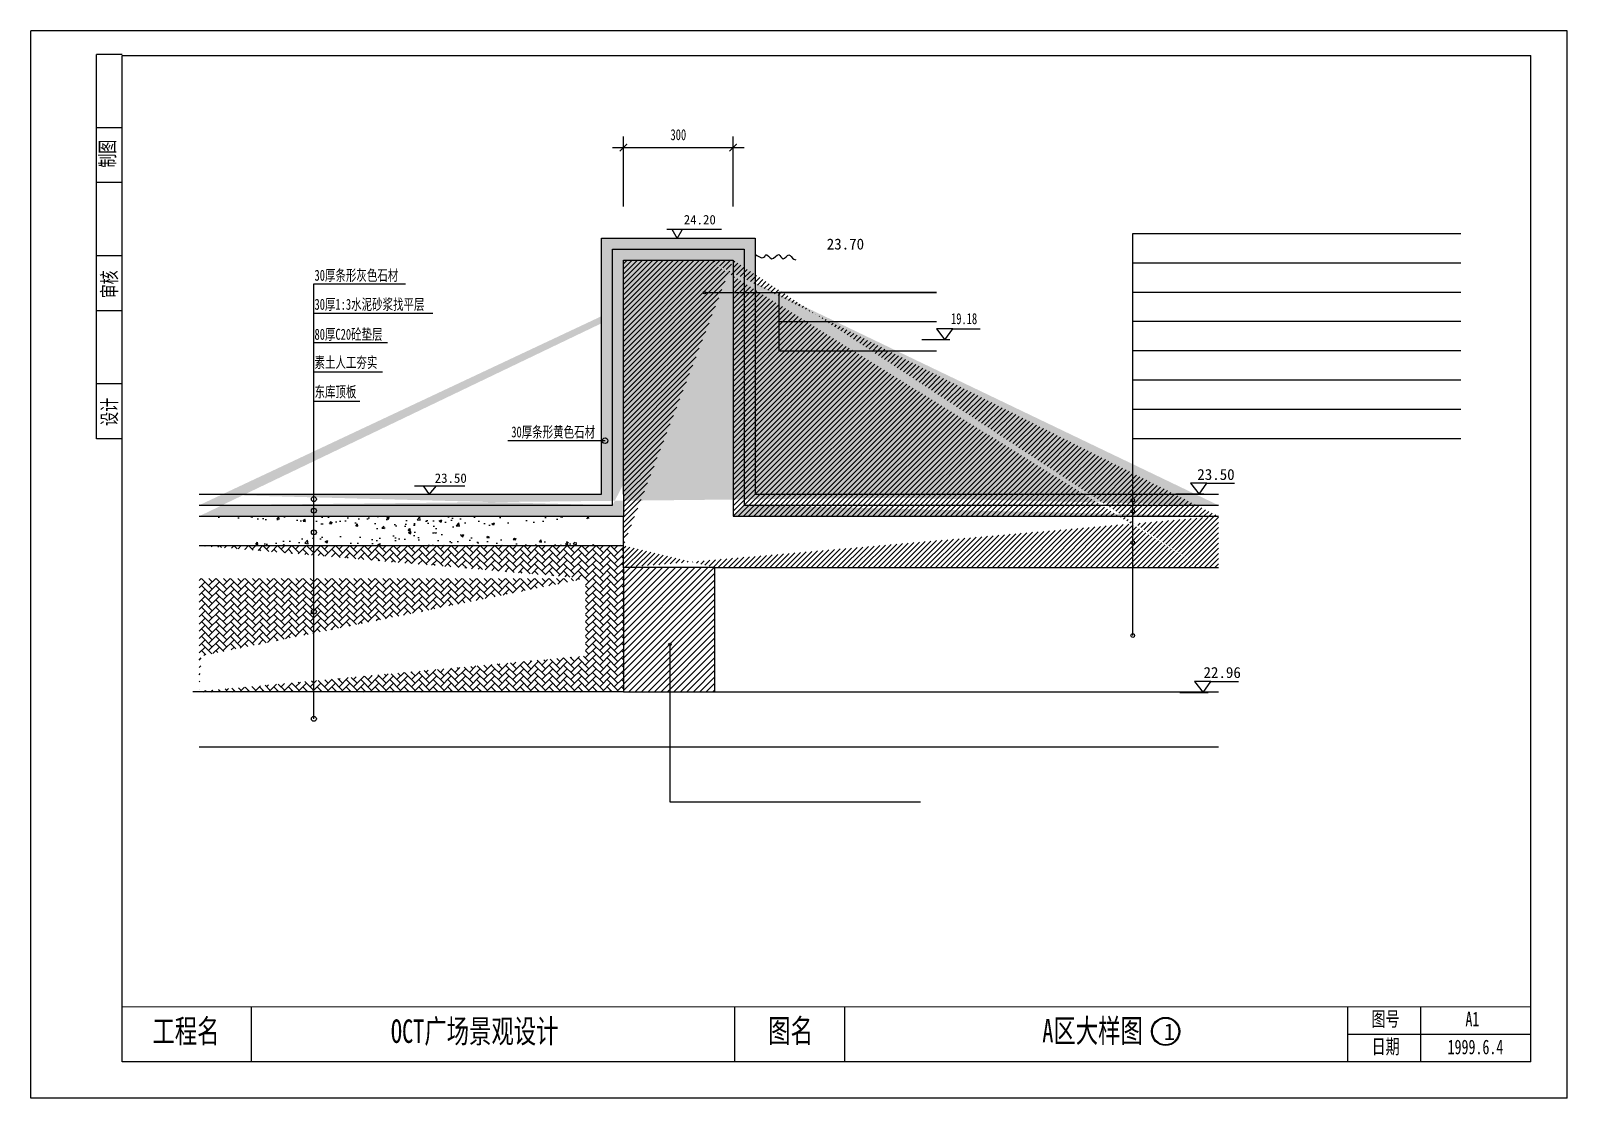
# Model space of a CAD drawing. Extents: x -41870 to -33152, y 8656 to 11574.
# Drawn here: x -37352 to -33152, y 8656 to 11574 of the extents above; entities that cross this region are included whole.
import ezdxf

# ---------------------------------------------------------------- set-up
doc = ezdxf.new("R2010")
doc.units = 0
doc.header["$MEASUREMENT"] = 0
doc.layers.get('0').update_dxf_attribs({"linetype": 'CONTINUOUS'})
doc.layers.get('DEFPOINTS').update_dxf_attribs({"linetype": 'CONTINUOUS'})
for name, color, linetype in [('LEVEL', 2, 'CONTINUOUS'), ('STAIR', 140, 'CONTINUOUS'), ('TEXT', 41, 'CONTINUOUS'), ('TK', 1, 'CONTINUOUS')]:
    doc.layers.add(name, color=color, linetype=linetype)
doc.styles.add('HZ', font='simplex.shx', dxfattribs={"width": 0.7, "bigfont": 'hztxt.shx'})
doc.styles.get("Standard").update_dxf_attribs({"font": 'simsun.ttf'})
doc.styles.add('STYLE1', font='simsun.ttf', dxfattribs={"width": 0.7})
doc.styles.add('XREF1$0$STYLE3', font='simsun.ttf', dxfattribs={"width": 0.7})
doc.dimstyles.new('STANDARD-1', dxfattribs={"dimscale": 0, "dimtxt": 450, "dimasz": 300, "dimexe": 300, "dimexo": 300, "dimgap": 200, "dimtad": 1, "dimdec": 0, "dimzin": 0, "dimtxsty": 'HZ', "dimcen": 300, "dimdle": 300, "dimclrd": 40, "dimclre": 40, "dimclrt": 41, "dimazin": 3, "dimtfac": 1, "dimtdec": 0, "dimtofl": 0, "dimtmove": 0, "dimatfit": 3, "dimtvp": 1.5, "dimtolj": 1, "dimtzin": 0})

# ---------------------------------------------------------------- blocks, each defined once
blk = doc.blocks.new('_ARCHTICK')
at = {"color": 0, "linetype": 'BYBLOCK', "const_width": 0.15}
blk.add_lwpolyline([(-0.5, -0.5), (0.5, 0.5)], dxfattribs=at)
blk = doc.blocks.new('*D57')
at = {"color": 40, "linetype": 'BYBLOCK'}
for p, q in [((-35731.9, 11093.6), (-35731.9, 11284.7)), ((-35431.9, 11093.6), (-35431.9, 11284.7)), ((-35761.9, 11254.7), (-35401.9, 11254.7))]:
    blk.add_line(p, q, dxfattribs=at)
at = {"layer": 'DEFPOINTS', "color": 0, "linetype": 'BYBLOCK'}
for p in [(-35431.9, 11254.7), (-35731.9, 11063.6), (-35431.9, 11063.6)]:
    blk.add_point(p, dxfattribs=at)
at = {"color": 40, "linetype": 'BYBLOCK', "xscale": 20, "yscale": 20, "zscale": 20, "rotation": 180}
blk.add_blockref('_ARCHTICK', (-35731.9, 11254.7), dxfattribs=at)
at = {"color": 40, "linetype": 'BYBLOCK', "xscale": 20, "yscale": 20, "zscale": 20}
blk.add_blockref('_ARCHTICK', (-35431.9, 11254.7), dxfattribs=at)
at = {"color": 41, "linetype": 'BYBLOCK', "insert": (-35581.9, 11289.7), "char_height": 30, "attachment_point": 5, "style": 'XREF1$0$STYLE3'}
blk.add_mtext('\\A1;300', dxfattribs=at)

msp = doc.modelspace()

# ---------------------------------------------------------------- hatches: boundary and pattern name
h = msp.add_hatch()
h.set_pattern_fill('AR-CONC', color=256, scale=10, style=0)
h.set_pattern_definition([(50, (0, 0), (71.72602, -6.27521), [7.5, -82.5]), (355, (0, 0), (-13.87513, 75.21921), [6, -66]), (100.4514, (5.98, -0.52), (57.85094, 68.94395), [6.37402, -70.11421]), (46.1842, (0, 20), (106.7241, -16.5519), [11.25, -123.75]), (96.6356, (8.89, 18.62), (93.46627, 97.4118), [9.56103, -105.1713]), (351.1842, (0, 20), (93.4662, 97.41186), [9, -99]), (21, (10, 15), (59.690705, -40.26189), [7.5, -82.5]), (326, (10, 15), (24.33153, 72.515), [6, -66]), (71.4514, (14.974, 11.645), (84.02226, 32.25305), [6.37402, -70.11421]), (37.5, (0, 0), (1.215986, 33.289385), [0, -65.2, 0, -67, 0, -66.25]), (7.5, (0, 0), (26.306954, 39.44117), [0, -38.2, 0, -63.7, 0, -25.25]), (327.5, (-22.3, 0), (53.382244, -2.255487), [0, -25, 0, -78, 0, -103.5]), (317.5, (-32.3, 0), (58.318617, 10.0105), [0, -32.5, 0, -51.8, 0, -73.5])])
edge = h.paths.add_edge_path()
edge.add_line((-36891.9, 10247), (-35731.9, 10247))
edge.add_line((-36891.9, 10167), (-35731.9, 10167))
at = {"layer": 'STAIR', "linetype": 'CONTINUOUS'}
h = msp.add_hatch(dxfattribs=at)
h.set_pattern_fill('DASH', color=256, scale=100, angle=45, style=0)
edge = h.paths.add_edge_path()
edge.add_line((-35791.9, 11007), (-35441.9, 11007))
edge.add_line((-35761.9, 10977), (-35401.9, 10977))
edge.add_line((-35791.9, 10307), (-35791.9, 11007))
edge.add_line((-35761.9, 10277), (-35761.9, 10977))
edge.add_line((-35441.9, 11007), (-35371.9, 11007))
edge.add_line((-35371.9, 11007), (-35371.9, 10307))
edge.add_line((-35401.9, 10977), (-35401.9, 10277))
edge.add_line((-35401.9, 10277), (-34105.4, 10277))
edge.add_line((-35371.9, 10307), (-34105.4, 10307))
edge.add_line((-36891.9, 10307), (-35791.9, 10307))
edge.add_line((-36891.9, 10277), (-35761.9, 10277))
h = msp.add_hatch(dxfattribs=at)
h.set_pattern_fill('AR-SAND', color=256, scale=30, style=0)
edge = h.paths.add_edge_path()
edge.add_line((-35761.9, 10277), (-35761.9, 10977))
edge.add_line((-35731.9, 10307), (-35731.9, 10947))
edge.add_line((-35731.9, 10307), (-35731.9, 10247))
edge.add_line((-36891.9, 10277), (-35761.9, 10277))
edge.add_line((-36891.9, 10247), (-35731.9, 10247))
edge.add_line((-35431.9, 10947), (-35431.9, 10247))
edge.add_line((-35401.9, 10977), (-35401.9, 10277))
edge.add_line((-35431.9, 10247), (-34105.4, 10247))
edge.add_line((-35401.9, 10277), (-34105.4, 10277))
edge.add_line((-35501.9, 10947), (-35431.9, 10947))
edge.add_line((-35731.9, 10947), (-35501.9, 10947))
edge.add_line((-35761.9, 10977), (-35401.9, 10977))
at = {"layer": 'STAIR'}
h = msp.add_hatch(dxfattribs=at)
h.set_pattern_fill('ANSI31', color=256, scale=80, style=0)
edge = h.paths.add_edge_path()
edge.add_line((-35731.9, 10307), (-35731.9, 10947))
edge.add_line((-35731.9, 10307), (-35731.9, 10247))
edge.add_line((-35731.9, 10167), (-35731.9, 10247))
edge.add_line((-35431.9, 10947), (-35431.9, 10247))
edge.add_line((-35431.9, 10247), (-34105.4, 10247))
edge.add_line((-35731.9, 10106.3), (-35731.9, 10167))
edge.add_line((-35481.9, 10107), (-35731.9, 10107))
edge.add_line((-35483.7, 10107), (-34151.9, 10107))
edge.add_line((-35501.9, 10947), (-35431.9, 10947))
edge.add_line((-35731.9, 10947), (-35501.9, 10947))
edge.add_line((-34105.4, 10247), (-34105.5, 10107))
edge.add_line((-34151.9, 10107), (-34105.5, 10107))
h = msp.add_hatch(dxfattribs=at)
h.set_pattern_fill('AR-HBONE', color=256, scale=3.5, style=0)
edge = h.paths.add_edge_path()
edge.add_line((-35731.9, 10106.3), (-35731.9, 10167))
edge.add_line((-35731.9, 10107), (-35731.9, 9767))
edge.add_line((-35731.9, 9767), (-36908.9, 9767))
edge.add_line((-35835.4, 9865.4), (-36885.4, 9865.4))
edge.add_line((-35835.4, 10077.1), (-35835.4, 9865.4))
edge.add_line((-36885.4, 9865.4), (-36891.9, 9767))
edge.add_line((-36891.9, 10167), (-36891.9, 10077.1))
edge.add_line((-36891.9, 10077.1), (-35835.4, 10077.1))
edge.add_line((-36891.9, 10167), (-35731.9, 10167))
h = msp.add_hatch(dxfattribs=at)
h.set_pattern_fill('ANSI31', color=256, scale=100, style=0)
edge = h.paths.add_edge_path()
edge.add_line((-35481.9, 10107), (-35731.9, 10107))
edge.add_line((-35731.9, 10091), (-35731.9, 9767))
edge.add_line((-35731.9, 9767), (-35481.9, 9767))
edge.add_line((-35481.9, 9767), (-35481.9, 10107))
at = {"layer": 'TK', "linetype": 'CONTINUOUS'}
h = msp.add_hatch(color=256, dxfattribs=at)
edge = h.paths.add_edge_path(flags=16)
edge.add_arc((-34249.9, 8838.8), 36.2, 0, 360)
edge = h.paths.add_edge_path()
edge.add_arc((-34249.9, 8838.8), 38.6, 0, 360)

# ---------------------------------------------------------------- linework, layer by layer
at = {"color": 40, "linetype": 'BYBLOCK'}
for p, q in [((-35791.9, 10307), (-35791.9, 11007)), ((-35791.9, 11007), (-35441.9, 11007)), ((-35613.4, 11031.8), (-35463.7, 11031.8)), ((-35584.8, 11006.6), (-35571.3, 11030.1)), ((-35441.9, 11007), (-35371.9, 11007)), ((-35371.9, 11007), (-35371.9, 10307)), ((-35761.9, 10277), (-35761.9, 10977)), ((-35761.9, 10977), (-35401.9, 10977)), ((-35401.9, 10977), (-35401.9, 10277)), ((-35731.9, 10947), (-35501.9, 10947)), ((-35731.9, 10307), (-35731.9, 10947)), ((-35501.9, 10947), (-35431.9, 10947)), ((-35431.9, 10947), (-35431.9, 10247)), ((-36891.9, 10307), (-35791.9, 10307)), ((-36303.3, 10329.9), (-36165.3, 10329.9)), ((-36279.8, 10329.9), (-36262.9, 10306.3)), ((-36262.9, 10306.3), (-36242.7, 10329.9)), ((-35731.9, 10307), (-35731.9, 10247)), ((-35371.9, 10307), (-34105.4, 10307)), ((-36891.9, 10277), (-35761.9, 10277)), ((-35401.9, 10277), (-34105.4, 10277)), ((-36891.9, 10247), (-35731.9, 10247)), ((-35731.9, 10167), (-35731.9, 10247)), ((-35431.9, 10247), (-34105.4, 10247)), ((-36891.9, 10167), (-35731.9, 10167)), ((-35731.9, 10106.3), (-35731.9, 10167)), ((-35481.9, 10107), (-35731.9, 10107)), ((-35731.9, 10107), (-35731.9, 9767)), ((-35483.7, 10107), (-34151.9, 10107)), ((-35481.9, 9767), (-35481.9, 10107)), ((-34151.9, 10107), (-34105.5, 10107)), ((-35731.9, 9767), (-36908.9, 9767)), ((-35731.9, 9767), (-35481.9, 9767))]:
    msp.add_line(p, q, dxfattribs=at)
at = {"color": 41, "linetype": 'BYBLOCK'}
for p, q in [((-35600, 11031.8), (-35584.8, 11006.6)), ((-34831.7, 10759.1), (-34756.4, 10759.1)), ((-34916.6, 10729.8), (-34839.6, 10729.8)), ((-34137.3, 10337.2), (-34062, 10337.2)), ((-34222.2, 10307.9), (-34145.2, 10307.9)), ((-34125.9, 9794.9), (-34050.5, 9794.9)), ((-34210.8, 9765.6), (-34133.8, 9765.6))]:
    msp.add_line(p, q, dxfattribs=at)
msp.add_line((-34116.7, 9767), (-34105.7, 9767))
for points in [[(-34831.7, 10759.1), (-34876.6, 10759.1), (-34853, 10729.3)], [(-34137.3, 10337.2), (-34182.1, 10337.2), (-34158.6, 10307.4)], [(-34125.9, 9794.9), (-34170.7, 9794.9), (-34147.2, 9765.1)]]:
    msp.add_lwpolyline(points, close=True, dxfattribs=at)
for centre, radius in [((-35510.4, 10858.4), 3.36), ((-34339.8, 10290.9), 5.05), ((-34339.8, 10260.6), 5.05), ((-34339.8, 10174.9), 5.05), ((-34339.8, 9921.1), 5.05), ((-35605, 9897.1), 3.37)]:
    msp.add_circle(centre, radius)
at = {"color": 40, "linetype": 'BYBLOCK', "start_tangent": (-0.993586, 0.113081)}
msp.add_spline([(-35371, 10962), (-35345.7, 10956.9), (-35342.8, 10961.2), (-35326.7, 10951), (-35307.6, 10962.2), (-35295, 10950.7), (-35280, 10961.4), (-35266, 10949.4), (-35260.9, 10948.3)], degree=3, dxfattribs=at)
at = {"layer": 'LEVEL'}
for p, q in [((-35487.8, 9767), (-34116.7, 9767)), ((-36891.9, 9617), (-35791.9, 9617)), ((-35791.9, 9617), (-34105.8, 9617))]:
    msp.add_line(p, q, dxfattribs=at)
at = {"layer": 'TEXT', "linetype": 'CONTINUOUS'}
for p, q in [((-34339.8, 9921.1), (-34339.8, 11019.9)), ((-34339.8, 11019.9), (-33442.6, 11019.9)), ((-34339.8, 10939.9), (-33442.6, 10939.9)), ((-36578.1, 9693.4), (-36578.1, 10881.9)), ((-36578.1, 10881.9), (-36328, 10881.9)), ((-35510.4, 10858.4), (-34876.1, 10858.4)), ((-34876.1, 10858.4), (-35306.8, 10858.4)), ((-35306.8, 10858.4), (-35306.8, 10698.4)), ((-34339.8, 10859.9), (-33442.6, 10859.9)), ((-36578.1, 10801.9), (-36252.8, 10801.9)), ((-34876.1, 10778.4), (-35306.8, 10778.4)), ((-34339.8, 10779.9), (-33442.6, 10779.9)), ((-36578.1, 10721.9), (-36377.1, 10721.9)), ((-34876.1, 10698.4), (-35306.8, 10698.4)), ((-34339.8, 10699.9), (-33442.6, 10699.9)), ((-36578.1, 10641.9), (-36390.2, 10641.9)), ((-34339.8, 10619.9), (-33442.6, 10619.9)), ((-36578.1, 10561.9), (-36452.3, 10561.9)), ((-34339.8, 10539.9), (-33442.6, 10539.9)), ((-34339.8, 10459.9), (-33442.6, 10459.9)), ((-35782.2, 10453.5), (-36048.3, 10453.5)), ((-35605, 9897.1), (-35605, 9466.6)), ((-35605, 9466.6), (-34919.8, 9466.6))]:
    msp.add_line(p, q, dxfattribs=at)
for centre, radius in [((-35782.2, 10453.5), 7.74), ((-36578.1, 10293.9), 6.73), ((-36578.1, 10262.3), 6.73), ((-36578.1, 10203.1), 6.73), ((-36578.1, 9986.4), 6.73), ((-36578.1, 9693.4), 6.73)]:
    msp.add_circle(centre, radius, dxfattribs=at)
at = {"layer": 'TK', "linetype": 'CONTINUOUS'}
for p, q in [((-33152.1, 11574), (-37352.1, 11574)), ((-37352.1, 8656.2), (-37352.1, 11574)), ((-33152.1, 8656.2), (-33152.1, 11574)), ((-37172.1, 10458.9), (-37172.1, 11508.9)), ((-37102.2, 11508.9), (-37172.1, 11508.9)), ((-37102.1, 11506.2), (-33252.1, 11506.2)), ((-37102.1, 8756.2), (-37102.1, 11506.2)), ((-33252.1, 8756.2), (-33252.1, 11506.2)), ((-37102.2, 11308.9), (-37172.1, 11308.9)), ((-37102.2, 11158.9), (-37172.1, 11158.9)), ((-37102.2, 10958.9), (-37172.1, 10958.9)), ((-37102.2, 10808.9), (-37172.1, 10808.9)), ((-37102.2, 10608.9), (-37172.1, 10608.9)), ((-37102.2, 10458.9), (-37172.1, 10458.9)), ((-36749.1, 8906.2), (-36749.1, 8756.2)), ((-35427.1, 8756.2), (-35427.1, 8906.2)), ((-35127.1, 8756.2), (-35127.1, 8906.2)), ((-33752.1, 8756.2), (-33752.1, 8906.2)), ((-33552.1, 8756.2), (-33552.1, 8906.2)), ((-33752.1, 8831.2), (-33252.1, 8831.2)), ((-33252.1, 8756.2), (-37102.1, 8756.2)), ((-33152.1, 8656.2), (-37352.1, 8656.2))]:
    msp.add_line(p, q, dxfattribs=at)
at = {"layer": 'TK', "linetype": 'CONTINUOUS', "const_width": 2.5}
msp.add_lwpolyline([(-37102.1, 8906.2), (-33252.1, 8906.2)], dxfattribs=at)
at = {"layer": 'TK', "linetype": 'CONTINUOUS'}
for radius in [38.6, 36.2]:
    msp.add_circle((-34249.9, 8838.8), radius, dxfattribs=at)

# ---------------------------------------------------------------- texts
at = {"color": 40, "linetype": 'BYBLOCK'}
for s, p in [('24.20', (-35567, 11044.7)), ('23.50', (-36247.8, 10338.3))]:
    msp.add_text(s, height=25.77, dxfattribs=at).set_placement(p)
at = {"color": 41, "linetype": 'BYBLOCK', "style": 'XREF1$0$STYLE3'}
for s, p in [('23.70', (-35176.2, 10976)), ('23.50', (-34163.3, 10346.2)), ('22.96', (-34146.3, 9805))]:
    msp.add_text(s, height=30, dxfattribs=at).set_placement(p)
at = {"color": 41, "linetype": 'BYBLOCK', "insert": (-34800.8, 10786.8), "char_height": 30, "attachment_point": 5, "style": 'XREF1$0$STYLE3'}
msp.add_mtext('19.18', dxfattribs=at)
at = {"layer": 'TEXT', "linetype": 'CONTINUOUS', "style": 'STYLE1', "width": 0.7}
for s, p in [('制图', (-37122.5, 11199.8)), ('审核', (-37117.3, 10842.7)), ('设计', (-37117.3, 10494.3))]:
    msp.add_text(s, height=40, rotation=90, dxfattribs=at).set_placement(p)
for s, p in [('30厚条形灰色石材', (-36576.4, 10890.7)), ('30厚1:3水泥砂浆找平层', (-36576.4, 10811.3)), ('80厚C20砼垫层', (-36576.4, 10729.4)), ('素土人工夯实', (-36576.4, 10652.7)), ('东库顶板', (-36576.4, 10572.1)), ('30厚条形黄色石材', (-36038.5, 10462.5))]:
    msp.add_text(s, height=30, dxfattribs=at).set_placement(p)
at = {"layer": 'TK', "linetype": 'CONTINUOUS', "style": 'STYLE1', "width": 0.7}
for s, height, p in [('工程名', 64, (-37019.3, 8807.6)), ('OCT广场景观设计', 64, (-36367.6, 8807.6)), ('图名', 64, (-35336.2, 8808.8)), ('A区大样图', 64, (-34587.1, 8808.8)), ('图号', 40, (-33686.8, 8853)), ('日期', 40, (-33686.8, 8777.7))]:
    msp.add_text(s, height=height, dxfattribs=at).set_placement(p)
at = {"layer": 'TK', "linetype": 'CONTINUOUS', "width": 0.7}
for s, p in [('A1', (-33430.4, 8853)), ('1999.6.4', (-33479.2, 8776.5))]:
    msp.add_text(s, height=40, dxfattribs=at).set_placement(p)
at = {"layer": 'TK', "linetype": 'CONTINUOUS'}
msp.add_text('1', height=44.9, dxfattribs=at).set_placement((-34254.9, 8815.8))

# ---------------------------------------------------------------- dimensions: what is measured, and where the dimension line sits
at = {"layer": 'TEXT', "linetype": 'CONTINUOUS'}
dim = msp.add_linear_dim(base=(-35431.9, 11254.7), p1=(-35731.9, 11063.6), p2=(-35431.9, 11063.6), dimstyle='STANDARD-1', override={"dimscale": 1, "dimtxt": 30, "dimasz": 20, "dimexe": 30, "dimexo": 30, "dimgap": 20, "dimtxsty": 'XREF1$0$STYLE3', "dimblk1": 'ARCHTICK', "dimblk2": 'ARCHTICK', "dimsah": 1, "dimcen": 30, "dimdle": 30}, dxfattribs=at)
dim.commit()
dim.dimension.update_dxf_attribs({"geometry": '*D57', "text_midpoint": (-35581.9, 11289.7)})

doc.saveas('drawing.dxf')
